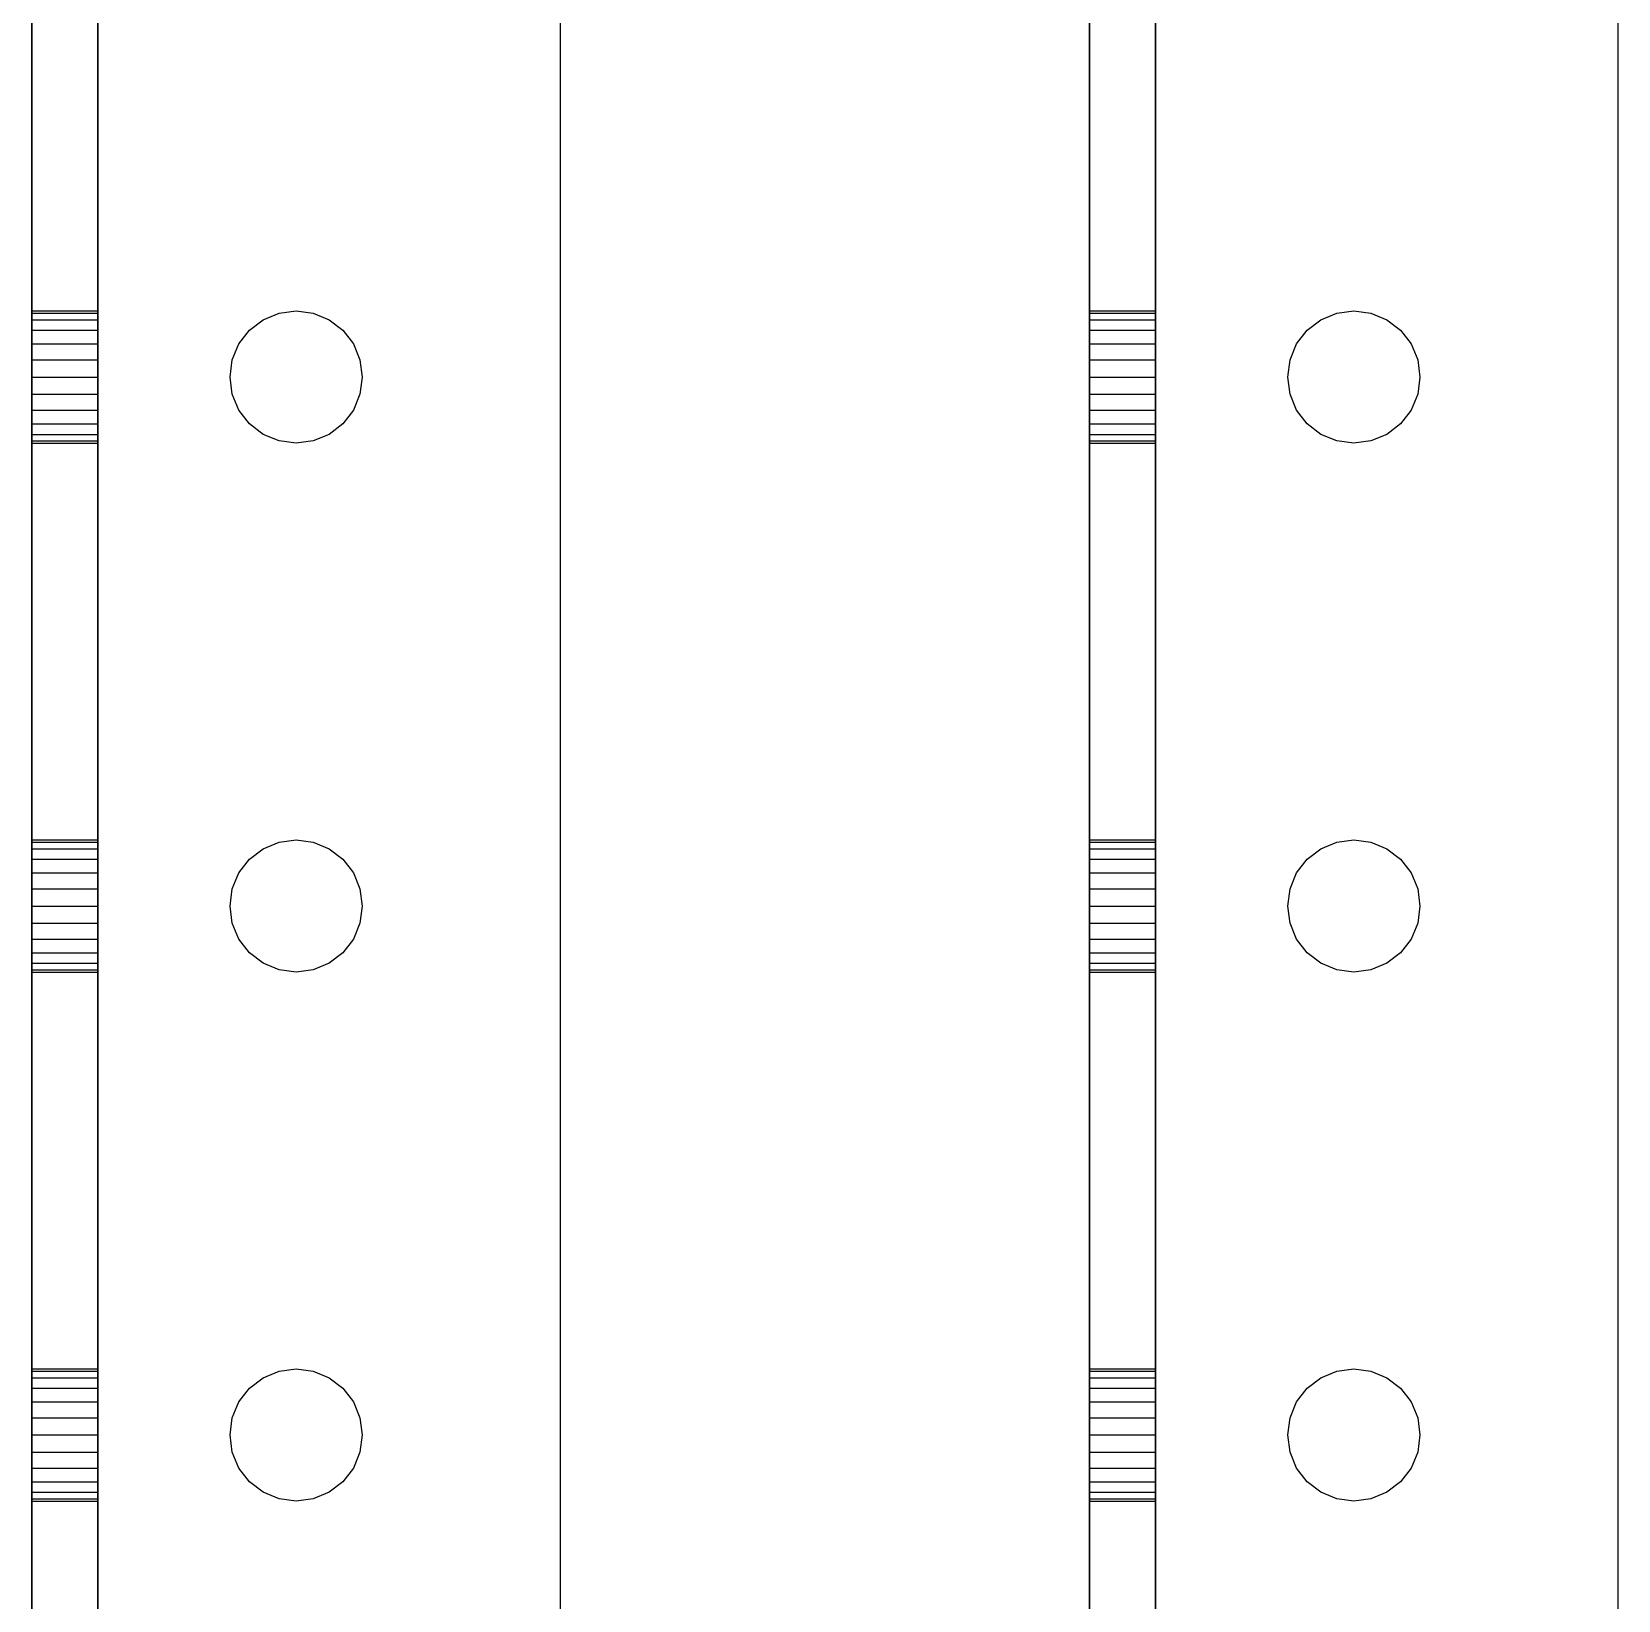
# Model space of a CAD drawing. Header units: metres. Extents: x 0 to 17, y 0 to 24.
# Drawn here: x 0 to 3, y 12.187 to 15.153 of the extents above; entities that cross this region are included whole.
import ezdxf

# ---------------------------------------------------------------- set-up
doc = ezdxf.new("R2010")
doc.units = ezdxf.units.M

msp = doc.modelspace()

# ---------------------------------------------------------------- linework, layer by layer
at = {"layer": 'MY3DLAYER'}
for p, q in [((0, 0, 1), (0, 24, 1)), ((0, 24), (0, 0)), ((0.125, 0, 1), (0.125, 24, 1)), ((0.125, 24, 0.125), (0.125, 0, 0.125)), ((1, 0), (1, 24)), ((1, 0, 0.125), (1, 24, 0.125)), ((2, 18), (2, 0)), ((2, 0, 1), (2, 18, 1)), ((2.125, 0, 1), (2.125, 18, 1)), ((2.125, 18, 0.125), (2.125, 0, 0.125)), ((3, 0), (3, 18)), ((3, 0, 0.125), (3, 18, 0.125)), ((0, 14.625, 0.5), (0, 14.6207, 0.4676)), ((0, 14.6207, 0.5324), (0, 14.625, 0.5)), ((0, 14.625, 0.5), (0.125, 14.625, 0.5)), ((0, 14.6207, 0.4676), (0, 14.6083, 0.4375)), ((0, 14.6083, 0.5625), (0, 14.6207, 0.5324)), ((0, 14.6207, 0.4676), (0.125, 14.6207, 0.4676)), ((0, 14.6207, 0.5324), (0.125, 14.6207, 0.5324)), ((0.125, 14.6207, 0.5324), (0.125, 14.625, 0.5)), ((0.125, 14.625, 0.5), (0.125, 14.6207, 0.4676)), ((0.125, 14.6083, 0.5625), (0.125, 14.6207, 0.5324)), ((0.125, 14.6207, 0.4676), (0.125, 14.6083, 0.4375)), ((0.4375, 14.6083, 0.125), (0.4676, 14.6207, 0.125)), ((0.4375, 14.6083), (0.4676, 14.6207)), ((0.4676, 14.6207), (0.5, 14.625)), ((0.4676, 14.6207, 0.125), (0.5, 14.625, 0.125)), ((0.4676, 14.6207), (0.4676, 14.6207, 0.125)), ((0.5, 14.625, 0.125), (0.5324, 14.6207, 0.125)), ((0.5, 14.625), (0.5, 14.625, 0.125)), ((0.5, 14.625), (0.5324, 14.6207)), ((0.5324, 14.6207), (0.5324, 14.6207, 0.125)), ((0.5324, 14.6207, 0.125), (0.5625, 14.6083, 0.125)), ((0.5324, 14.6207), (0.5625, 14.6083)), ((2, 14.625, 0.5), (2, 14.6207, 0.4676)), ((2, 14.6207, 0.5324), (2, 14.625, 0.5)), ((2, 14.625, 0.5), (2.125, 14.625, 0.5)), ((2, 14.6207, 0.4676), (2, 14.6083, 0.4375)), ((2, 14.6083, 0.5625), (2, 14.6207, 0.5324)), ((2, 14.6207, 0.4676), (2.125, 14.6207, 0.4676)), ((2, 14.6207, 0.5324), (2.125, 14.6207, 0.5324)), ((2.125, 14.6207, 0.5324), (2.125, 14.625, 0.5)), ((2.125, 14.625, 0.5), (2.125, 14.6207, 0.4676)), ((2.125, 14.6083, 0.5625), (2.125, 14.6207, 0.5324)), ((2.125, 14.6207, 0.4676), (2.125, 14.6083, 0.4375)), ((2.4375, 14.6083), (2.4676, 14.6207)), ((2.4375, 14.6083, 0.125), (2.4676, 14.6207, 0.125)), ((2.4676, 14.6207), (2.5, 14.625)), ((2.4676, 14.6207, 0.125), (2.5, 14.625, 0.125)), ((2.4676, 14.6207), (2.4676, 14.6207, 0.125)), ((2.5, 14.625), (2.5324, 14.6207)), ((2.5, 14.625), (2.5, 14.625, 0.125)), ((2.5, 14.625, 0.125), (2.5324, 14.6207, 0.125)), ((2.5324, 14.6207), (2.5625, 14.6083)), ((2.5324, 14.6207, 0.125), (2.5625, 14.6083, 0.125)), ((2.5324, 14.6207), (2.5324, 14.6207, 0.125)), ((0, 14.5884, 0.5884), (0, 14.6083, 0.5625)), ((0, 14.6083, 0.4375), (0, 14.5884, 0.4116)), ((0, 14.6083, 0.4375), (0.125, 14.6083, 0.4375)), ((0, 14.6083, 0.5625), (0.125, 14.6083, 0.5625)), ((0, 14.5625, 0.6083), (0, 14.5884, 0.5884)), ((0, 14.5884, 0.4116), (0, 14.5625, 0.3917)), ((0, 14.5884, 0.4116), (0.125, 14.5884, 0.4116)), ((0, 14.5884, 0.5884), (0.125, 14.5884, 0.5884)), ((0.125, 14.5884, 0.5884), (0.125, 14.6083, 0.5625)), ((0.125, 14.6083, 0.4375), (0.125, 14.5884, 0.4116)), ((0.125, 14.5625, 0.6083), (0.125, 14.5884, 0.5884)), ((0.125, 14.5884, 0.4116), (0.125, 14.5625, 0.3917)), ((0.3917, 14.5625), (0.4116, 14.5884)), ((0.3917, 14.5625, 0.125), (0.4116, 14.5884, 0.125)), ((0.4116, 14.5884), (0.4375, 14.6083)), ((0.4116, 14.5884, 0.125), (0.4375, 14.6083, 0.125)), ((0.4116, 14.5884), (0.4116, 14.5884, 0.125)), ((0.4375, 14.6083), (0.4375, 14.6083, 0.125)), ((0.5625, 14.6083), (0.5625, 14.6083, 0.125)), ((0.5625, 14.6083), (0.5884, 14.5884)), ((0.5625, 14.6083, 0.125), (0.5884, 14.5884, 0.125)), ((0.5884, 14.5884), (0.5884, 14.5884, 0.125)), ((0.5884, 14.5884, 0.125), (0.6083, 14.5625, 0.125)), ((0.5884, 14.5884), (0.6083, 14.5625)), ((2, 14.6083, 0.4375), (2, 14.5884, 0.4116)), ((2, 14.5884, 0.5884), (2, 14.6083, 0.5625)), ((2, 14.6083, 0.5625), (2.125, 14.6083, 0.5625)), ((2, 14.6083, 0.4375), (2.125, 14.6083, 0.4375)), ((2, 14.5884, 0.4116), (2, 14.5625, 0.3917)), ((2, 14.5625, 0.6083), (2, 14.5884, 0.5884)), ((2, 14.5884, 0.5884), (2.125, 14.5884, 0.5884)), ((2, 14.5884, 0.4116), (2.125, 14.5884, 0.4116)), ((2.125, 14.5884, 0.5884), (2.125, 14.6083, 0.5625)), ((2.125, 14.6083, 0.4375), (2.125, 14.5884, 0.4116)), ((2.125, 14.5625, 0.6083), (2.125, 14.5884, 0.5884)), ((2.125, 14.5884, 0.4116), (2.125, 14.5625, 0.3917)), ((2.3917, 14.5625, 0.125), (2.4116, 14.5884, 0.125)), ((2.3917, 14.5625), (2.4116, 14.5884)), ((2.4116, 14.5884), (2.4375, 14.6083)), ((2.4116, 14.5884, 0.125), (2.4375, 14.6083, 0.125)), ((2.4116, 14.5884), (2.4116, 14.5884, 0.125)), ((2.4375, 14.6083), (2.4375, 14.6083, 0.125)), ((2.5625, 14.6083), (2.5884, 14.5884)), ((2.5625, 14.6083, 0.125), (2.5884, 14.5884, 0.125)), ((2.5625, 14.6083), (2.5625, 14.6083, 0.125)), ((2.5884, 14.5884), (2.6083, 14.5625)), ((2.5884, 14.5884, 0.125), (2.6083, 14.5625, 0.125)), ((2.5884, 14.5884), (2.5884, 14.5884, 0.125)), ((0, 14.5324, 0.6207), (0, 14.5625, 0.6083)), ((0, 14.5625, 0.3917), (0, 14.5324, 0.3793)), ((0, 14.5625, 0.3917), (0.125, 14.5625, 0.3917)), ((0, 14.5625, 0.6083), (0.125, 14.5625, 0.6083)), ((0.125, 14.5324, 0.6207), (0.125, 14.5625, 0.6083)), ((0.125, 14.5625, 0.3917), (0.125, 14.5324, 0.3793)), ((0.3793, 14.5324, 0.125), (0.3917, 14.5625, 0.125)), ((0.3793, 14.5324), (0.3917, 14.5625)), ((0.3917, 14.5625), (0.3917, 14.5625, 0.125)), ((0.6083, 14.5625, 0.125), (0.6207, 14.5324, 0.125)), ((0.6083, 14.5625), (0.6083, 14.5625, 0.125)), ((0.6083, 14.5625), (0.6207, 14.5324)), ((2, 14.5625, 0.3917), (2, 14.5324, 0.3793)), ((2, 14.5324, 0.6207), (2, 14.5625, 0.6083)), ((2, 14.5625, 0.6083), (2.125, 14.5625, 0.6083)), ((2, 14.5625, 0.3917), (2.125, 14.5625, 0.3917)), ((2.125, 14.5324, 0.6207), (2.125, 14.5625, 0.6083)), ((2.125, 14.5625, 0.3917), (2.125, 14.5324, 0.3793)), ((2.3793, 14.5324), (2.3917, 14.5625)), ((2.3793, 14.5324, 0.125), (2.3917, 14.5625, 0.125)), ((2.3917, 14.5625), (2.3917, 14.5625, 0.125)), ((2.6083, 14.5625), (2.6083, 14.5625, 0.125)), ((2.6083, 14.5625), (2.6207, 14.5324)), ((2.6083, 14.5625, 0.125), (2.6207, 14.5324, 0.125)), ((0, 14.5324, 0.3793), (0, 14.5, 0.375)), ((0, 14.5, 0.625), (0, 14.5324, 0.6207)), ((0, 14.5324, 0.6207), (0.125, 14.5324, 0.6207)), ((0, 14.5324, 0.3793), (0.125, 14.5324, 0.3793)), ((0.125, 14.5, 0.625), (0.125, 14.5324, 0.6207)), ((0.125, 14.5324, 0.3793), (0.125, 14.5, 0.375)), ((0.375, 14.5), (0.3793, 14.5324)), ((0.375, 14.5, 0.125), (0.3793, 14.5324, 0.125)), ((0.3793, 14.5324), (0.3793, 14.5324, 0.125)), ((0.6207, 14.5324), (0.625, 14.5)), ((0.6207, 14.5324, 0.125), (0.625, 14.5, 0.125)), ((0.6207, 14.5324), (0.6207, 14.5324, 0.125)), ((2, 14.5324, 0.3793), (2, 14.5, 0.375)), ((2, 14.5, 0.625), (2, 14.5324, 0.6207)), ((2, 14.5324, 0.3793), (2.125, 14.5324, 0.3793)), ((2, 14.5324, 0.6207), (2.125, 14.5324, 0.6207)), ((2.125, 14.5, 0.625), (2.125, 14.5324, 0.6207)), ((2.125, 14.5324, 0.3793), (2.125, 14.5, 0.375)), ((2.375, 14.5), (2.3793, 14.5324)), ((2.375, 14.5, 0.125), (2.3793, 14.5324, 0.125)), ((2.3793, 14.5324), (2.3793, 14.5324, 0.125)), ((2.6207, 14.5324), (2.625, 14.5)), ((2.6207, 14.5324, 0.125), (2.625, 14.5, 0.125)), ((2.6207, 14.5324), (2.6207, 14.5324, 0.125)), ((0, 14.5, 0.375), (0, 14.4676, 0.3793)), ((0, 14.4676, 0.6207), (0, 14.5, 0.625)), ((0, 14.5, 0.375), (0.125, 14.5, 0.375)), ((0, 14.5, 0.625), (0.125, 14.5, 0.625)), ((0.125, 14.4676, 0.6207), (0.125, 14.5, 0.625)), ((0.125, 14.5, 0.375), (0.125, 14.4676, 0.3793)), ((0.3793, 14.4676), (0.375, 14.5)), ((0.375, 14.5), (0.375, 14.5, 0.125)), ((0.3793, 14.4676, 0.125), (0.375, 14.5, 0.125)), ((0.625, 14.5, 0.125), (0.6207, 14.4676, 0.125)), ((0.625, 14.5), (0.6207, 14.4676)), ((0.625, 14.5), (0.625, 14.5, 0.125)), ((2, 14.5, 0.375), (2, 14.4676, 0.3793)), ((2, 14.4676, 0.6207), (2, 14.5, 0.625)), ((2, 14.5, 0.625), (2.125, 14.5, 0.625)), ((2, 14.5, 0.375), (2.125, 14.5, 0.375)), ((2.125, 14.4676, 0.6207), (2.125, 14.5, 0.625)), ((2.125, 14.5, 0.375), (2.125, 14.4676, 0.3793)), ((2.3793, 14.4676), (2.375, 14.5)), ((2.375, 14.5), (2.375, 14.5, 0.125)), ((2.3793, 14.4676, 0.125), (2.375, 14.5, 0.125)), ((2.625, 14.5), (2.6207, 14.4676)), ((2.625, 14.5, 0.125), (2.6207, 14.4676, 0.125)), ((2.625, 14.5), (2.625, 14.5, 0.125)), ((0, 14.4676, 0.3793), (0, 14.4375, 0.3917)), ((0, 14.4375, 0.6083), (0, 14.4676, 0.6207)), ((0, 14.4676, 0.6207), (0.125, 14.4676, 0.6207)), ((0, 14.4676, 0.3793), (0.125, 14.4676, 0.3793)), ((0.125, 14.4375, 0.6083), (0.125, 14.4676, 0.6207)), ((0.125, 14.4676, 0.3793), (0.125, 14.4375, 0.3917)), ((0.3917, 14.4375), (0.3793, 14.4676)), ((0.3793, 14.4676), (0.3793, 14.4676, 0.125)), ((0.3917, 14.4375, 0.125), (0.3793, 14.4676, 0.125)), ((0.6207, 14.4676), (0.6083, 14.4375)), ((0.6207, 14.4676, 0.125), (0.6083, 14.4375, 0.125)), ((0.6207, 14.4676), (0.6207, 14.4676, 0.125)), ((2, 14.4375, 0.6083), (2, 14.4676, 0.6207)), ((2, 14.4676, 0.3793), (2, 14.4375, 0.3917)), ((2, 14.4676, 0.6207), (2.125, 14.4676, 0.6207)), ((2, 14.4676, 0.3793), (2.125, 14.4676, 0.3793)), ((2.125, 14.4375, 0.6083), (2.125, 14.4676, 0.6207)), ((2.125, 14.4676, 0.3793), (2.125, 14.4375, 0.3917)), ((2.3917, 14.4375), (2.3793, 14.4676)), ((2.3793, 14.4676), (2.3793, 14.4676, 0.125)), ((2.3917, 14.4375, 0.125), (2.3793, 14.4676, 0.125)), ((2.6207, 14.4676), (2.6083, 14.4375)), ((2.6207, 14.4676, 0.125), (2.6083, 14.4375, 0.125)), ((2.6207, 14.4676), (2.6207, 14.4676, 0.125)), ((0, 14.4116, 0.5884), (0, 14.4375, 0.6083)), ((0, 14.4375, 0.3917), (0, 14.4116, 0.4116)), ((0, 14.4375, 0.3917), (0.125, 14.4375, 0.3917)), ((0, 14.4375, 0.6083), (0.125, 14.4375, 0.6083)), ((0.125, 14.4116, 0.5884), (0.125, 14.4375, 0.6083)), ((0.125, 14.4375, 0.3917), (0.125, 14.4116, 0.4116)), ((0.4116, 14.4116), (0.3917, 14.4375)), ((0.3917, 14.4375), (0.3917, 14.4375, 0.125)), ((0.4116, 14.4116, 0.125), (0.3917, 14.4375, 0.125)), ((0.6083, 14.4375), (0.5884, 14.4116)), ((0.6083, 14.4375, 0.125), (0.5884, 14.4116, 0.125)), ((0.6083, 14.4375), (0.6083, 14.4375, 0.125)), ((2, 14.4116, 0.5884), (2, 14.4375, 0.6083)), ((2, 14.4375, 0.3917), (2, 14.4116, 0.4116)), ((2, 14.4375, 0.3917), (2.125, 14.4375, 0.3917)), ((2, 14.4375, 0.6083), (2.125, 14.4375, 0.6083)), ((2.125, 14.4116, 0.5884), (2.125, 14.4375, 0.6083)), ((2.125, 14.4375, 0.3917), (2.125, 14.4116, 0.4116)), ((2.4116, 14.4116), (2.3917, 14.4375)), ((2.3917, 14.4375), (2.3917, 14.4375, 0.125)), ((2.4116, 14.4116, 0.125), (2.3917, 14.4375, 0.125)), ((2.6083, 14.4375), (2.5884, 14.4116)), ((2.6083, 14.4375, 0.125), (2.5884, 14.4116, 0.125)), ((2.6083, 14.4375), (2.6083, 14.4375, 0.125)), ((0, 14.4116, 0.4116), (0, 14.3917, 0.4375)), ((0, 14.3917, 0.5625), (0, 14.4116, 0.5884)), ((0, 14.4116, 0.4116), (0.125, 14.4116, 0.4116)), ((0, 14.4116, 0.5884), (0.125, 14.4116, 0.5884)), ((0.125, 14.3917, 0.5625), (0.125, 14.4116, 0.5884)), ((0.125, 14.4116, 0.4116), (0.125, 14.3917, 0.4375)), ((0.4116, 14.4116), (0.4116, 14.4116, 0.125)), ((0.4375, 14.3917, 0.125), (0.4116, 14.4116, 0.125)), ((0.4375, 14.3917), (0.4116, 14.4116)), ((0.5884, 14.4116), (0.5625, 14.3917)), ((0.5884, 14.4116, 0.125), (0.5625, 14.3917, 0.125)), ((0.5884, 14.4116), (0.5884, 14.4116, 0.125)), ((2, 14.3917, 0.5625), (2, 14.4116, 0.5884)), ((2, 14.4116, 0.4116), (2, 14.3917, 0.4375)), ((2, 14.4116, 0.5884), (2.125, 14.4116, 0.5884)), ((2, 14.4116, 0.4116), (2.125, 14.4116, 0.4116)), ((2.125, 14.3917, 0.5625), (2.125, 14.4116, 0.5884)), ((2.125, 14.4116, 0.4116), (2.125, 14.3917, 0.4375)), ((2.4375, 14.3917), (2.4116, 14.4116)), ((2.4116, 14.4116), (2.4116, 14.4116, 0.125)), ((2.4375, 14.3917, 0.125), (2.4116, 14.4116, 0.125)), ((2.5884, 14.4116), (2.5625, 14.3917)), ((2.5884, 14.4116, 0.125), (2.5625, 14.3917, 0.125)), ((2.5884, 14.4116), (2.5884, 14.4116, 0.125)), ((0, 14.3793, 0.5324), (0, 14.3917, 0.5625)), ((0, 14.3917, 0.4375), (0, 14.3793, 0.4676)), ((0, 14.3917, 0.4375), (0.125, 14.3917, 0.4375)), ((0, 14.3917, 0.5625), (0.125, 14.3917, 0.5625)), ((0, 14.375, 0.5), (0, 14.3793, 0.5324)), ((0, 14.3793, 0.4676), (0, 14.375, 0.5)), ((0, 14.3793, 0.4676), (0.125, 14.3793, 0.4676)), ((0, 14.3793, 0.5324), (0.125, 14.3793, 0.5324)), ((0, 14.375, 0.5), (0.125, 14.375, 0.5)), ((0.125, 14.3917, 0.4375), (0.125, 14.3793, 0.4676)), ((0.125, 14.3793, 0.5324), (0.125, 14.3917, 0.5625)), ((0.125, 14.3793, 0.4676), (0.125, 14.375, 0.5)), ((0.125, 14.375, 0.5), (0.125, 14.3793, 0.5324)), ((0.4676, 14.3793), (0.4375, 14.3917)), ((0.4375, 14.3917), (0.4375, 14.3917, 0.125)), ((0.4676, 14.3793, 0.125), (0.4375, 14.3917, 0.125)), ((0.5, 14.375), (0.4676, 14.3793)), ((0.4676, 14.3793), (0.4676, 14.3793, 0.125)), ((0.5, 14.375, 0.125), (0.4676, 14.3793, 0.125)), ((0.5324, 14.3793), (0.5, 14.375)), ((0.5324, 14.3793, 0.125), (0.5, 14.375, 0.125)), ((0.5, 14.375), (0.5, 14.375, 0.125)), ((0.5625, 14.3917, 0.125), (0.5324, 14.3793, 0.125)), ((0.5625, 14.3917), (0.5324, 14.3793)), ((0.5324, 14.3793), (0.5324, 14.3793, 0.125)), ((0.5625, 14.3917), (0.5625, 14.3917, 0.125)), ((2, 14.3917, 0.4375), (2, 14.3793, 0.4676)), ((2, 14.3793, 0.5324), (2, 14.3917, 0.5625)), ((2, 14.3917, 0.5625), (2.125, 14.3917, 0.5625)), ((2, 14.3917, 0.4375), (2.125, 14.3917, 0.4375)), ((2, 14.375, 0.5), (2, 14.3793, 0.5324)), ((2, 14.3793, 0.4676), (2, 14.375, 0.5)), ((2, 14.3793, 0.5324), (2.125, 14.3793, 0.5324)), ((2, 14.3793, 0.4676), (2.125, 14.3793, 0.4676)), ((2, 14.375, 0.5), (2.125, 14.375, 0.5)), ((2.125, 14.3793, 0.5324), (2.125, 14.3917, 0.5625)), ((2.125, 14.3917, 0.4375), (2.125, 14.3793, 0.4676)), ((2.125, 14.375, 0.5), (2.125, 14.3793, 0.5324)), ((2.125, 14.3793, 0.4676), (2.125, 14.375, 0.5)), ((2.4676, 14.3793), (2.4375, 14.3917)), ((2.4375, 14.3917), (2.4375, 14.3917, 0.125)), ((2.4676, 14.3793, 0.125), (2.4375, 14.3917, 0.125)), ((2.5, 14.375), (2.4676, 14.3793)), ((2.4676, 14.3793), (2.4676, 14.3793, 0.125)), ((2.5, 14.375, 0.125), (2.4676, 14.3793, 0.125)), ((2.5324, 14.3793), (2.5, 14.375)), ((2.5324, 14.3793, 0.125), (2.5, 14.375, 0.125)), ((2.5, 14.375), (2.5, 14.375, 0.125)), ((2.5625, 14.3917), (2.5324, 14.3793)), ((2.5625, 14.3917, 0.125), (2.5324, 14.3793, 0.125)), ((2.5324, 14.3793), (2.5324, 14.3793, 0.125)), ((2.5625, 14.3917), (2.5625, 14.3917, 0.125)), ((0, 13.625, 0.5), (0, 13.6207, 0.4676)), ((0, 13.6207, 0.5324), (0, 13.625, 0.5)), ((0, 13.625, 0.5), (0.125, 13.625, 0.5)), ((0, 13.6207, 0.4676), (0, 13.6083, 0.4375)), ((0, 13.6083, 0.5625), (0, 13.6207, 0.5324)), ((0, 13.6207, 0.5324), (0.125, 13.6207, 0.5324)), ((0, 13.6207, 0.4676), (0.125, 13.6207, 0.4676)), ((0.125, 13.6207, 0.5324), (0.125, 13.625, 0.5)), ((0.125, 13.625, 0.5), (0.125, 13.6207, 0.4676)), ((0.125, 13.6083, 0.5625), (0.125, 13.6207, 0.5324)), ((0.125, 13.6207, 0.4676), (0.125, 13.6083, 0.4375)), ((0.4375, 13.6083), (0.4676, 13.6207)), ((0.4375, 13.6083, 0.125), (0.4676, 13.6207, 0.125)), ((0.4676, 13.6207), (0.5, 13.625)), ((0.4676, 13.6207, 0.125), (0.5, 13.625, 0.125)), ((0.4676, 13.6207), (0.4676, 13.6207, 0.125)), ((0.5, 13.625, 0.125), (0.5324, 13.6207, 0.125)), ((0.5, 13.625), (0.5, 13.625, 0.125)), ((0.5, 13.625), (0.5324, 13.6207)), ((0.5324, 13.6207), (0.5625, 13.6083)), ((0.5324, 13.6207, 0.125), (0.5625, 13.6083, 0.125)), ((0.5324, 13.6207), (0.5324, 13.6207, 0.125)), ((2, 13.625, 0.5), (2, 13.6207, 0.4676)), ((2, 13.6207, 0.5324), (2, 13.625, 0.5)), ((2, 13.625, 0.5), (2.125, 13.625, 0.5)), ((2, 13.6207, 0.4676), (2, 13.6083, 0.4375)), ((2, 13.6207, 0.4676), (2.125, 13.6207, 0.4676)), ((2, 13.6083, 0.5625), (2, 13.6207, 0.5324)), ((2, 13.6207, 0.5324), (2.125, 13.6207, 0.5324)), ((2.125, 13.6207, 0.5324), (2.125, 13.625, 0.5)), ((2.125, 13.625, 0.5), (2.125, 13.6207, 0.4676)), ((2.125, 13.6207, 0.4676), (2.125, 13.6083, 0.4375)), ((2.125, 13.6083, 0.5625), (2.125, 13.6207, 0.5324)), ((2.4375, 13.6083), (2.4676, 13.6207)), ((2.4375, 13.6083, 0.125), (2.4676, 13.6207, 0.125)), ((2.4676, 13.6207), (2.5, 13.625)), ((2.4676, 13.6207, 0.125), (2.5, 13.625, 0.125)), ((2.4676, 13.6207), (2.4676, 13.6207, 0.125)), ((2.5, 13.625), (2.5324, 13.6207)), ((2.5, 13.625, 0.125), (2.5324, 13.6207, 0.125)), ((2.5, 13.625), (2.5, 13.625, 0.125)), ((2.5324, 13.6207), (2.5625, 13.6083)), ((2.5324, 13.6207, 0.125), (2.5625, 13.6083, 0.125)), ((2.5324, 13.6207), (2.5324, 13.6207, 0.125)), ((0, 13.6083, 0.4375), (0, 13.5884, 0.4116)), ((0, 13.5884, 0.5884), (0, 13.6083, 0.5625)), ((0, 13.6083, 0.4375), (0.125, 13.6083, 0.4375)), ((0, 13.6083, 0.5625), (0.125, 13.6083, 0.5625)), ((0.125, 13.5884, 0.5884), (0.125, 13.6083, 0.5625)), ((0.125, 13.6083, 0.4375), (0.125, 13.5884, 0.4116)), ((0.4116, 13.5884), (0.4375, 13.6083)), ((0.4116, 13.5884, 0.125), (0.4375, 13.6083, 0.125)), ((0.4375, 13.6083), (0.4375, 13.6083, 0.125)), ((0.5625, 13.6083), (0.5625, 13.6083, 0.125)), ((0.5625, 13.6083, 0.125), (0.5884, 13.5884, 0.125)), ((0.5625, 13.6083), (0.5884, 13.5884)), ((2, 13.6083, 0.4375), (2.125, 13.6083, 0.4375)), ((2, 13.5884, 0.5884), (2, 13.6083, 0.5625)), ((2, 13.6083, 0.4375), (2, 13.5884, 0.4116)), ((2, 13.6083, 0.5625), (2.125, 13.6083, 0.5625)), ((2.125, 13.5884, 0.5884), (2.125, 13.6083, 0.5625)), ((2.125, 13.6083, 0.4375), (2.125, 13.5884, 0.4116)), ((2.4116, 13.5884), (2.4375, 13.6083)), ((2.4116, 13.5884, 0.125), (2.4375, 13.6083, 0.125)), ((2.4375, 13.6083), (2.4375, 13.6083, 0.125)), ((2.5625, 13.6083), (2.5625, 13.6083, 0.125)), ((2.5625, 13.6083), (2.5884, 13.5884)), ((2.5625, 13.6083, 0.125), (2.5884, 13.5884, 0.125)), ((0, 13.5884, 0.4116), (0, 13.5625, 0.3917)), ((0, 13.5625, 0.6083), (0, 13.5884, 0.5884)), ((0, 13.5884, 0.4116), (0.125, 13.5884, 0.4116)), ((0, 13.5884, 0.5884), (0.125, 13.5884, 0.5884)), ((0, 13.5625, 0.3917), (0, 13.5324, 0.3793)), ((0, 13.5324, 0.6207), (0, 13.5625, 0.6083)), ((0, 13.5625, 0.3917), (0.125, 13.5625, 0.3917)), ((0, 13.5625, 0.6083), (0.125, 13.5625, 0.6083)), ((0.125, 13.5625, 0.6083), (0.125, 13.5884, 0.5884)), ((0.125, 13.5884, 0.4116), (0.125, 13.5625, 0.3917)), ((0.125, 13.5324, 0.6207), (0.125, 13.5625, 0.6083)), ((0.125, 13.5625, 0.3917), (0.125, 13.5324, 0.3793)), ((0.3793, 13.5324), (0.3917, 13.5625)), ((0.3793, 13.5324, 0.125), (0.3917, 13.5625, 0.125)), ((0.3917, 13.5625), (0.4116, 13.5884)), ((0.3917, 13.5625, 0.125), (0.4116, 13.5884, 0.125)), ((0.3917, 13.5625), (0.3917, 13.5625, 0.125)), ((0.4116, 13.5884), (0.4116, 13.5884, 0.125)), ((0.5884, 13.5884), (0.5884, 13.5884, 0.125)), ((0.5884, 13.5884), (0.6083, 13.5625)), ((0.5884, 13.5884, 0.125), (0.6083, 13.5625, 0.125)), ((0.6083, 13.5625, 0.125), (0.6207, 13.5324, 0.125)), ((0.6083, 13.5625), (0.6207, 13.5324)), ((0.6083, 13.5625), (0.6083, 13.5625, 0.125)), ((2, 13.5884, 0.4116), (2, 13.5625, 0.3917)), ((2, 13.5884, 0.4116), (2.125, 13.5884, 0.4116)), ((2, 13.5884, 0.5884), (2.125, 13.5884, 0.5884)), ((2, 13.5625, 0.6083), (2, 13.5884, 0.5884)), ((2, 13.5625, 0.3917), (2.125, 13.5625, 0.3917)), ((2, 13.5324, 0.6207), (2, 13.5625, 0.6083)), ((2, 13.5625, 0.3917), (2, 13.5324, 0.3793)), ((2, 13.5625, 0.6083), (2.125, 13.5625, 0.6083)), ((2.125, 13.5884, 0.4116), (2.125, 13.5625, 0.3917)), ((2.125, 13.5625, 0.6083), (2.125, 13.5884, 0.5884)), ((2.125, 13.5625, 0.3917), (2.125, 13.5324, 0.3793)), ((2.125, 13.5324, 0.6207), (2.125, 13.5625, 0.6083)), ((2.3793, 13.5324), (2.3917, 13.5625)), ((2.3793, 13.5324, 0.125), (2.3917, 13.5625, 0.125)), ((2.3917, 13.5625), (2.4116, 13.5884)), ((2.3917, 13.5625, 0.125), (2.4116, 13.5884, 0.125)), ((2.3917, 13.5625), (2.3917, 13.5625, 0.125)), ((2.4116, 13.5884), (2.4116, 13.5884, 0.125)), ((2.5884, 13.5884), (2.6083, 13.5625)), ((2.5884, 13.5884, 0.125), (2.6083, 13.5625, 0.125)), ((2.5884, 13.5884), (2.5884, 13.5884, 0.125)), ((2.6083, 13.5625), (2.6083, 13.5625, 0.125)), ((2.6083, 13.5625), (2.6207, 13.5324)), ((2.6083, 13.5625, 0.125), (2.6207, 13.5324, 0.125)), ((0, 13.5324, 0.3793), (0, 13.5, 0.375)), ((0, 13.5, 0.625), (0, 13.5324, 0.6207)), ((0, 13.5324, 0.6207), (0.125, 13.5324, 0.6207)), ((0, 13.5324, 0.3793), (0.125, 13.5324, 0.3793)), ((0.125, 13.5, 0.625), (0.125, 13.5324, 0.6207)), ((0.125, 13.5324, 0.3793), (0.125, 13.5, 0.375)), ((0.375, 13.5), (0.3793, 13.5324)), ((0.375, 13.5, 0.125), (0.3793, 13.5324, 0.125)), ((0.3793, 13.5324), (0.3793, 13.5324, 0.125)), ((0.6207, 13.5324), (0.6207, 13.5324, 0.125)), ((0.6207, 13.5324, 0.125), (0.625, 13.5, 0.125)), ((0.6207, 13.5324), (0.625, 13.5)), ((2, 13.5, 0.625), (2, 13.5324, 0.6207)), ((2, 13.5324, 0.6207), (2.125, 13.5324, 0.6207)), ((2, 13.5324, 0.3793), (2, 13.5, 0.375)), ((2, 13.5324, 0.3793), (2.125, 13.5324, 0.3793)), ((2.125, 13.5, 0.625), (2.125, 13.5324, 0.6207)), ((2.125, 13.5324, 0.3793), (2.125, 13.5, 0.375)), ((2.375, 13.5), (2.3793, 13.5324)), ((2.375, 13.5, 0.125), (2.3793, 13.5324, 0.125)), ((2.3793, 13.5324), (2.3793, 13.5324, 0.125)), ((2.6207, 13.5324), (2.625, 13.5)), ((2.6207, 13.5324), (2.6207, 13.5324, 0.125)), ((2.6207, 13.5324, 0.125), (2.625, 13.5, 0.125)), ((0, 13.5, 0.375), (0, 13.4676, 0.3793)), ((0, 13.5, 0.625), (0.125, 13.5, 0.625)), ((0, 13.4676, 0.6207), (0, 13.5, 0.625)), ((0, 13.5, 0.375), (0.125, 13.5, 0.375)), ((0.125, 13.5, 0.375), (0.125, 13.4676, 0.3793)), ((0.125, 13.4676, 0.6207), (0.125, 13.5, 0.625)), ((0.3793, 13.4676, 0.125), (0.375, 13.5, 0.125)), ((0.375, 13.5), (0.375, 13.5, 0.125)), ((0.3793, 13.4676), (0.375, 13.5)), ((0.625, 13.5), (0.6207, 13.4676)), ((0.625, 13.5, 0.125), (0.6207, 13.4676, 0.125)), ((0.625, 13.5), (0.625, 13.5, 0.125)), ((2, 13.4676, 0.6207), (2, 13.5, 0.625)), ((2, 13.5, 0.625), (2.125, 13.5, 0.625)), ((2, 13.5, 0.375), (2, 13.4676, 0.3793)), ((2, 13.5, 0.375), (2.125, 13.5, 0.375)), ((2.125, 13.4676, 0.6207), (2.125, 13.5, 0.625)), ((2.125, 13.5, 0.375), (2.125, 13.4676, 0.3793)), ((2.375, 13.5), (2.375, 13.5, 0.125)), ((2.3793, 13.4676), (2.375, 13.5)), ((2.3793, 13.4676, 0.125), (2.375, 13.5, 0.125)), ((2.625, 13.5, 0.125), (2.6207, 13.4676, 0.125)), ((2.625, 13.5), (2.6207, 13.4676)), ((2.625, 13.5), (2.625, 13.5, 0.125)), ((0, 13.4676, 0.3793), (0, 13.4375, 0.3917)), ((0, 13.4375, 0.6083), (0, 13.4676, 0.6207)), ((0, 13.4676, 0.6207), (0.125, 13.4676, 0.6207)), ((0, 13.4676, 0.3793), (0.125, 13.4676, 0.3793)), ((0.125, 13.4676, 0.3793), (0.125, 13.4375, 0.3917)), ((0.125, 13.4375, 0.6083), (0.125, 13.4676, 0.6207)), ((0.3793, 13.4676), (0.3793, 13.4676, 0.125)), ((0.3917, 13.4375, 0.125), (0.3793, 13.4676, 0.125)), ((0.3917, 13.4375), (0.3793, 13.4676)), ((0.6207, 13.4676, 0.125), (0.6083, 13.4375, 0.125)), ((0.6207, 13.4676), (0.6083, 13.4375)), ((0.6207, 13.4676), (0.6207, 13.4676, 0.125)), ((2, 13.4676, 0.6207), (2.125, 13.4676, 0.6207)), ((2, 13.4375, 0.6083), (2, 13.4676, 0.6207)), ((2, 13.4676, 0.3793), (2, 13.4375, 0.3917)), ((2, 13.4676, 0.3793), (2.125, 13.4676, 0.3793)), ((2.125, 13.4375, 0.6083), (2.125, 13.4676, 0.6207)), ((2.125, 13.4676, 0.3793), (2.125, 13.4375, 0.3917)), ((2.3917, 13.4375, 0.125), (2.3793, 13.4676, 0.125)), ((2.3917, 13.4375), (2.3793, 13.4676)), ((2.3793, 13.4676), (2.3793, 13.4676, 0.125)), ((2.6207, 13.4676), (2.6083, 13.4375)), ((2.6207, 13.4676, 0.125), (2.6083, 13.4375, 0.125)), ((2.6207, 13.4676), (2.6207, 13.4676, 0.125)), ((0, 13.4375, 0.3917), (0, 13.4116, 0.4116)), ((0, 13.4375, 0.3917), (0.125, 13.4375, 0.3917)), ((0, 13.4116, 0.5884), (0, 13.4375, 0.6083)), ((0, 13.4375, 0.6083), (0.125, 13.4375, 0.6083)), ((0, 13.4116, 0.4116), (0.125, 13.4116, 0.4116)), ((0, 13.4116, 0.4116), (0, 13.3917, 0.4375)), ((0, 13.3917, 0.5625), (0, 13.4116, 0.5884)), ((0, 13.4116, 0.5884), (0.125, 13.4116, 0.5884)), ((0.125, 13.4116, 0.5884), (0.125, 13.4375, 0.6083)), ((0.125, 13.4375, 0.3917), (0.125, 13.4116, 0.4116)), ((0.125, 13.3917, 0.5625), (0.125, 13.4116, 0.5884)), ((0.125, 13.4116, 0.4116), (0.125, 13.3917, 0.4375)), ((0.4116, 13.4116), (0.3917, 13.4375)), ((0.3917, 13.4375), (0.3917, 13.4375, 0.125)), ((0.4116, 13.4116, 0.125), (0.3917, 13.4375, 0.125)), ((0.4116, 13.4116), (0.4116, 13.4116, 0.125)), ((0.4375, 13.3917, 0.125), (0.4116, 13.4116, 0.125)), ((0.4375, 13.3917), (0.4116, 13.4116)), ((0.5884, 13.4116, 0.125), (0.5625, 13.3917, 0.125)), ((0.5884, 13.4116), (0.5625, 13.3917)), ((0.6083, 13.4375, 0.125), (0.5884, 13.4116, 0.125)), ((0.6083, 13.4375), (0.5884, 13.4116)), ((0.5884, 13.4116), (0.5884, 13.4116, 0.125)), ((0.6083, 13.4375), (0.6083, 13.4375, 0.125)), ((2, 13.4116, 0.5884), (2, 13.4375, 0.6083)), ((2, 13.4375, 0.3917), (2, 13.4116, 0.4116)), ((2, 13.4375, 0.6083), (2.125, 13.4375, 0.6083)), ((2, 13.4375, 0.3917), (2.125, 13.4375, 0.3917)), ((2, 13.4116, 0.4116), (2, 13.3917, 0.4375)), ((2, 13.3917, 0.5625), (2, 13.4116, 0.5884)), ((2, 13.4116, 0.5884), (2.125, 13.4116, 0.5884)), ((2, 13.4116, 0.4116), (2.125, 13.4116, 0.4116)), ((2.125, 13.4116, 0.5884), (2.125, 13.4375, 0.6083)), ((2.125, 13.4375, 0.3917), (2.125, 13.4116, 0.4116)), ((2.125, 13.3917, 0.5625), (2.125, 13.4116, 0.5884)), ((2.125, 13.4116, 0.4116), (2.125, 13.3917, 0.4375)), ((2.4116, 13.4116), (2.3917, 13.4375)), ((2.3917, 13.4375), (2.3917, 13.4375, 0.125)), ((2.4116, 13.4116, 0.125), (2.3917, 13.4375, 0.125)), ((2.4375, 13.3917), (2.4116, 13.4116)), ((2.4116, 13.4116), (2.4116, 13.4116, 0.125)), ((2.4375, 13.3917, 0.125), (2.4116, 13.4116, 0.125)), ((2.5884, 13.4116), (2.5625, 13.3917)), ((2.5884, 13.4116, 0.125), (2.5625, 13.3917, 0.125)), ((2.6083, 13.4375), (2.5884, 13.4116)), ((2.6083, 13.4375, 0.125), (2.5884, 13.4116, 0.125)), ((2.5884, 13.4116), (2.5884, 13.4116, 0.125)), ((2.6083, 13.4375), (2.6083, 13.4375, 0.125)), ((0, 13.3917, 0.4375), (0.125, 13.3917, 0.4375)), ((0, 13.3793, 0.5324), (0, 13.3917, 0.5625)), ((0, 13.3917, 0.4375), (0, 13.3793, 0.4676)), ((0, 13.3917, 0.5625), (0.125, 13.3917, 0.5625)), ((0.125, 13.3793, 0.5324), (0.125, 13.3917, 0.5625)), ((0.125, 13.3917, 0.4375), (0.125, 13.3793, 0.4676)), ((0.4375, 13.3917), (0.4375, 13.3917, 0.125)), ((0.4676, 13.3793, 0.125), (0.4375, 13.3917, 0.125)), ((0.4676, 13.3793), (0.4375, 13.3917)), ((0.5625, 13.3917), (0.5324, 13.3793)), ((0.5625, 13.3917, 0.125), (0.5324, 13.3793, 0.125)), ((0.5625, 13.3917), (0.5625, 13.3917, 0.125)), ((2, 13.3793, 0.5324), (2, 13.3917, 0.5625)), ((2, 13.3917, 0.4375), (2, 13.3793, 0.4676)), ((2, 13.3917, 0.5625), (2.125, 13.3917, 0.5625)), ((2, 13.3917, 0.4375), (2.125, 13.3917, 0.4375)), ((2.125, 13.3793, 0.5324), (2.125, 13.3917, 0.5625)), ((2.125, 13.3917, 0.4375), (2.125, 13.3793, 0.4676)), ((2.4676, 13.3793), (2.4375, 13.3917)), ((2.4676, 13.3793, 0.125), (2.4375, 13.3917, 0.125)), ((2.4375, 13.3917), (2.4375, 13.3917, 0.125)), ((2.5625, 13.3917), (2.5324, 13.3793)), ((2.5625, 13.3917, 0.125), (2.5324, 13.3793, 0.125)), ((2.5625, 13.3917), (2.5625, 13.3917, 0.125)), ((0, 13.3793, 0.4676), (0, 13.375, 0.5)), ((0, 13.375, 0.5), (0, 13.3793, 0.5324)), ((0, 13.3793, 0.5324), (0.125, 13.3793, 0.5324)), ((0, 13.3793, 0.4676), (0.125, 13.3793, 0.4676)), ((0, 13.375, 0.5), (0.125, 13.375, 0.5)), ((0.125, 13.375, 0.5), (0.125, 13.3793, 0.5324)), ((0.125, 13.3793, 0.4676), (0.125, 13.375, 0.5)), ((0.4676, 13.3793), (0.4676, 13.3793, 0.125)), ((0.5, 13.375, 0.125), (0.4676, 13.3793, 0.125)), ((0.5, 13.375), (0.4676, 13.3793)), ((0.5324, 13.3793, 0.125), (0.5, 13.375, 0.125)), ((0.5324, 13.3793), (0.5, 13.375)), ((0.5, 13.375), (0.5, 13.375, 0.125)), ((0.5324, 13.3793), (0.5324, 13.3793, 0.125)), ((2, 13.375, 0.5), (2, 13.3793, 0.5324)), ((2, 13.3793, 0.4676), (2, 13.375, 0.5)), ((2, 13.3793, 0.5324), (2.125, 13.3793, 0.5324)), ((2, 13.3793, 0.4676), (2.125, 13.3793, 0.4676)), ((2, 13.375, 0.5), (2.125, 13.375, 0.5)), ((2.125, 13.375, 0.5), (2.125, 13.3793, 0.5324)), ((2.125, 13.3793, 0.4676), (2.125, 13.375, 0.5)), ((2.5, 13.375), (2.4676, 13.3793)), ((2.5, 13.375, 0.125), (2.4676, 13.3793, 0.125)), ((2.4676, 13.3793), (2.4676, 13.3793, 0.125)), ((2.5324, 13.3793), (2.5, 13.375)), ((2.5324, 13.3793, 0.125), (2.5, 13.375, 0.125)), ((2.5, 13.375), (2.5, 13.375, 0.125)), ((2.5324, 13.3793), (2.5324, 13.3793, 0.125)), ((0, 12.625, 0.5), (0.125, 12.625, 0.5)), ((0, 12.6207, 0.5324), (0, 12.625, 0.5)), ((0, 12.625, 0.5), (0, 12.6207, 0.4676)), ((0, 12.6207, 0.5324), (0.125, 12.6207, 0.5324)), ((0, 12.6083, 0.5625), (0, 12.6207, 0.5324)), ((0, 12.6207, 0.4676), (0, 12.6083, 0.4375)), ((0, 12.6207, 0.4676), (0.125, 12.6207, 0.4676)), ((0, 12.6083, 0.5625), (0.125, 12.6083, 0.5625)), ((0, 12.6083, 0.4375), (0, 12.5884, 0.4116)), ((0, 12.5884, 0.5884), (0, 12.6083, 0.5625)), ((0, 12.6083, 0.4375), (0.125, 12.6083, 0.4375)), ((0.125, 12.625, 0.5), (0.125, 12.6207, 0.4676)), ((0.125, 12.6207, 0.5324), (0.125, 12.625, 0.5)), ((0.125, 12.6083, 0.5625), (0.125, 12.6207, 0.5324)), ((0.125, 12.6207, 0.4676), (0.125, 12.6083, 0.4375)), ((0.125, 12.5884, 0.5884), (0.125, 12.6083, 0.5625)), ((0.125, 12.6083, 0.4375), (0.125, 12.5884, 0.4116)), ((0.4116, 12.5884), (0.4375, 12.6083)), ((0.4116, 12.5884, 0.125), (0.4375, 12.6083, 0.125)), ((0.4375, 12.6083), (0.4676, 12.6207)), ((0.4375, 12.6083, 0.125), (0.4676, 12.6207, 0.125)), ((0.4375, 12.6083), (0.4375, 12.6083, 0.125)), ((0.4676, 12.6207), (0.5, 12.625)), ((0.4676, 12.6207, 0.125), (0.5, 12.625, 0.125)), ((0.4676, 12.6207), (0.4676, 12.6207, 0.125)), ((0.5, 12.625, 0.125), (0.5324, 12.6207, 0.125)), ((0.5, 12.625), (0.5, 12.625, 0.125)), ((0.5, 12.625), (0.5324, 12.6207)), ((0.5324, 12.6207), (0.5324, 12.6207, 0.125)), ((0.5324, 12.6207, 0.125), (0.5625, 12.6083, 0.125)), ((0.5324, 12.6207), (0.5625, 12.6083)), ((0.5625, 12.6083), (0.5884, 12.5884)), ((0.5625, 12.6083, 0.125), (0.5884, 12.5884, 0.125)), ((0.5625, 12.6083), (0.5625, 12.6083, 0.125)), ((2, 12.625, 0.5), (2, 12.6207, 0.4676)), ((2, 12.6207, 0.5324), (2, 12.625, 0.5)), ((2, 12.625, 0.5), (2.125, 12.625, 0.5)), ((2, 12.6207, 0.4676), (2, 12.6083, 0.4375)), ((2, 12.6207, 0.4676), (2.125, 12.6207, 0.4676)), ((2, 12.6083, 0.5625), (2, 12.6207, 0.5324)), ((2, 12.6207, 0.5324), (2.125, 12.6207, 0.5324)), ((2, 12.6083, 0.4375), (2.125, 12.6083, 0.4375)), ((2, 12.6083, 0.4375), (2, 12.5884, 0.4116)), ((2, 12.5884, 0.5884), (2, 12.6083, 0.5625)), ((2, 12.6083, 0.5625), (2.125, 12.6083, 0.5625)), ((2.125, 12.6207, 0.5324), (2.125, 12.625, 0.5)), ((2.125, 12.625, 0.5), (2.125, 12.6207, 0.4676)), ((2.125, 12.6207, 0.4676), (2.125, 12.6083, 0.4375)), ((2.125, 12.6083, 0.5625), (2.125, 12.6207, 0.5324)), ((2.125, 12.6083, 0.4375), (2.125, 12.5884, 0.4116)), ((2.125, 12.5884, 0.5884), (2.125, 12.6083, 0.5625)), ((2.4116, 12.5884, 0.125), (2.4375, 12.6083, 0.125)), ((2.4116, 12.5884), (2.4375, 12.6083)), ((2.4375, 12.6083), (2.4676, 12.6207)), ((2.4375, 12.6083, 0.125), (2.4676, 12.6207, 0.125)), ((2.4375, 12.6083), (2.4375, 12.6083, 0.125)), ((2.4676, 12.6207), (2.5, 12.625)), ((2.4676, 12.6207, 0.125), (2.5, 12.625, 0.125)), ((2.4676, 12.6207), (2.4676, 12.6207, 0.125)), ((2.5, 12.625), (2.5324, 12.6207)), ((2.5, 12.625), (2.5, 12.625, 0.125)), ((2.5, 12.625, 0.125), (2.5324, 12.6207, 0.125)), ((2.5324, 12.6207), (2.5625, 12.6083)), ((2.5324, 12.6207, 0.125), (2.5625, 12.6083, 0.125)), ((2.5324, 12.6207), (2.5324, 12.6207, 0.125)), ((2.5625, 12.6083), (2.5884, 12.5884)), ((2.5625, 12.6083), (2.5625, 12.6083, 0.125)), ((2.5625, 12.6083, 0.125), (2.5884, 12.5884, 0.125)), ((0, 12.5884, 0.4116), (0, 12.5625, 0.3917)), ((0, 12.5625, 0.6083), (0, 12.5884, 0.5884)), ((0, 12.5884, 0.4116), (0.125, 12.5884, 0.4116)), ((0, 12.5884, 0.5884), (0.125, 12.5884, 0.5884)), ((0.125, 12.5625, 0.6083), (0.125, 12.5884, 0.5884)), ((0.125, 12.5884, 0.4116), (0.125, 12.5625, 0.3917)), ((0.3917, 12.5625), (0.4116, 12.5884)), ((0.3917, 12.5625, 0.125), (0.4116, 12.5884, 0.125)), ((0.4116, 12.5884), (0.4116, 12.5884, 0.125)), ((0.5884, 12.5884, 0.125), (0.6083, 12.5625, 0.125)), ((0.5884, 12.5884), (0.6083, 12.5625)), ((0.5884, 12.5884), (0.5884, 12.5884, 0.125)), ((2, 12.5884, 0.4116), (2.125, 12.5884, 0.4116)), ((2, 12.5884, 0.5884), (2.125, 12.5884, 0.5884)), ((2, 12.5625, 0.6083), (2, 12.5884, 0.5884)), ((2, 12.5884, 0.4116), (2, 12.5625, 0.3917)), ((2.125, 12.5625, 0.6083), (2.125, 12.5884, 0.5884)), ((2.125, 12.5884, 0.4116), (2.125, 12.5625, 0.3917)), ((2.3917, 12.5625), (2.4116, 12.5884)), ((2.3917, 12.5625, 0.125), (2.4116, 12.5884, 0.125)), ((2.4116, 12.5884), (2.4116, 12.5884, 0.125)), ((2.5884, 12.5884), (2.6083, 12.5625)), ((2.5884, 12.5884), (2.5884, 12.5884, 0.125)), ((2.5884, 12.5884, 0.125), (2.6083, 12.5625, 0.125)), ((0, 12.5625, 0.3917), (0, 12.5324, 0.3793)), ((0, 12.5324, 0.6207), (0, 12.5625, 0.6083)), ((0, 12.5625, 0.6083), (0.125, 12.5625, 0.6083)), ((0, 12.5625, 0.3917), (0.125, 12.5625, 0.3917)), ((0.125, 12.5324, 0.6207), (0.125, 12.5625, 0.6083)), ((0.125, 12.5625, 0.3917), (0.125, 12.5324, 0.3793)), ((0.3793, 12.5324), (0.3917, 12.5625)), ((0.3793, 12.5324, 0.125), (0.3917, 12.5625, 0.125)), ((0.3917, 12.5625), (0.3917, 12.5625, 0.125)), ((0.6083, 12.5625, 0.125), (0.6207, 12.5324, 0.125)), ((0.6083, 12.5625), (0.6083, 12.5625, 0.125)), ((0.6083, 12.5625), (0.6207, 12.5324)), ((2, 12.5324, 0.6207), (2, 12.5625, 0.6083)), ((2, 12.5625, 0.6083), (2.125, 12.5625, 0.6083)), ((2, 12.5625, 0.3917), (2, 12.5324, 0.3793)), ((2, 12.5625, 0.3917), (2.125, 12.5625, 0.3917)), ((2.125, 12.5324, 0.6207), (2.125, 12.5625, 0.6083)), ((2.125, 12.5625, 0.3917), (2.125, 12.5324, 0.3793)), ((2.3793, 12.5324), (2.3917, 12.5625)), ((2.3793, 12.5324, 0.125), (2.3917, 12.5625, 0.125)), ((2.3917, 12.5625), (2.3917, 12.5625, 0.125)), ((2.6083, 12.5625), (2.6207, 12.5324)), ((2.6083, 12.5625, 0.125), (2.6207, 12.5324, 0.125)), ((2.6083, 12.5625), (2.6083, 12.5625, 0.125)), ((0, 12.5324, 0.3793), (0, 12.5, 0.375)), ((0, 12.5, 0.625), (0, 12.5324, 0.6207)), ((0, 12.5324, 0.6207), (0.125, 12.5324, 0.6207)), ((0, 12.5324, 0.3793), (0.125, 12.5324, 0.3793)), ((0.125, 12.5, 0.625), (0.125, 12.5324, 0.6207)), ((0.125, 12.5324, 0.3793), (0.125, 12.5, 0.375)), ((0.375, 12.5, 0.125), (0.3793, 12.5324, 0.125)), ((0.375, 12.5), (0.3793, 12.5324)), ((0.3793, 12.5324), (0.3793, 12.5324, 0.125)), ((0.6207, 12.5324), (0.6207, 12.5324, 0.125)), ((0.6207, 12.5324), (0.625, 12.5)), ((0.6207, 12.5324, 0.125), (0.625, 12.5, 0.125)), ((2, 12.5324, 0.6207), (2.125, 12.5324, 0.6207)), ((2, 12.5324, 0.3793), (2, 12.5, 0.375)), ((2, 12.5, 0.625), (2, 12.5324, 0.6207)), ((2, 12.5324, 0.3793), (2.125, 12.5324, 0.3793)), ((2.125, 12.5, 0.625), (2.125, 12.5324, 0.6207)), ((2.125, 12.5324, 0.3793), (2.125, 12.5, 0.375)), ((2.375, 12.5), (2.3793, 12.5324)), ((2.375, 12.5, 0.125), (2.3793, 12.5324, 0.125)), ((2.3793, 12.5324), (2.3793, 12.5324, 0.125)), ((2.6207, 12.5324), (2.625, 12.5)), ((2.6207, 12.5324), (2.6207, 12.5324, 0.125)), ((2.6207, 12.5324, 0.125), (2.625, 12.5, 0.125)), ((0, 12.5, 0.375), (0, 12.4676, 0.3793)), ((0, 12.5, 0.375), (0.125, 12.5, 0.375)), ((0, 12.4676, 0.6207), (0, 12.5, 0.625)), ((0, 12.5, 0.625), (0.125, 12.5, 0.625)), ((0.125, 12.4676, 0.6207), (0.125, 12.5, 0.625)), ((0.125, 12.5, 0.375), (0.125, 12.4676, 0.3793)), ((0.3793, 12.4676, 0.125), (0.375, 12.5, 0.125)), ((0.375, 12.5), (0.375, 12.5, 0.125)), ((0.3793, 12.4676), (0.375, 12.5)), ((0.625, 12.5), (0.6207, 12.4676)), ((0.625, 12.5, 0.125), (0.6207, 12.4676, 0.125)), ((0.625, 12.5), (0.625, 12.5, 0.125)), ((2, 12.5, 0.375), (2, 12.4676, 0.3793)), ((2, 12.4676, 0.6207), (2, 12.5, 0.625)), ((2, 12.5, 0.375), (2.125, 12.5, 0.375)), ((2, 12.5, 0.625), (2.125, 12.5, 0.625)), ((2.125, 12.4676, 0.6207), (2.125, 12.5, 0.625)), ((2.125, 12.5, 0.375), (2.125, 12.4676, 0.3793)), ((2.3793, 12.4676), (2.375, 12.5)), ((2.375, 12.5), (2.375, 12.5, 0.125)), ((2.3793, 12.4676, 0.125), (2.375, 12.5, 0.125)), ((2.625, 12.5), (2.6207, 12.4676)), ((2.625, 12.5, 0.125), (2.6207, 12.4676, 0.125)), ((2.625, 12.5), (2.625, 12.5, 0.125)), ((0, 12.4676, 0.3793), (0.125, 12.4676, 0.3793)), ((0, 12.4375, 0.6083), (0, 12.4676, 0.6207)), ((0, 12.4676, 0.3793), (0, 12.4375, 0.3917)), ((0, 12.4676, 0.6207), (0.125, 12.4676, 0.6207)), ((0.125, 12.4375, 0.6083), (0.125, 12.4676, 0.6207)), ((0.125, 12.4676, 0.3793), (0.125, 12.4375, 0.3917)), ((0.3917, 12.4375), (0.3793, 12.4676)), ((0.3793, 12.4676), (0.3793, 12.4676, 0.125)), ((0.3917, 12.4375, 0.125), (0.3793, 12.4676, 0.125)), ((0.6207, 12.4676), (0.6083, 12.4375)), ((0.6207, 12.4676, 0.125), (0.6083, 12.4375, 0.125)), ((0.6207, 12.4676), (0.6207, 12.4676, 0.125)), ((2, 12.4676, 0.3793), (2, 12.4375, 0.3917)), ((2, 12.4375, 0.6083), (2, 12.4676, 0.6207)), ((2, 12.4676, 0.6207), (2.125, 12.4676, 0.6207)), ((2, 12.4676, 0.3793), (2.125, 12.4676, 0.3793)), ((2.125, 12.4375, 0.6083), (2.125, 12.4676, 0.6207)), ((2.125, 12.4676, 0.3793), (2.125, 12.4375, 0.3917)), ((2.3917, 12.4375), (2.3793, 12.4676)), ((2.3793, 12.4676), (2.3793, 12.4676, 0.125)), ((2.3917, 12.4375, 0.125), (2.3793, 12.4676, 0.125)), ((2.6207, 12.4676), (2.6083, 12.4375)), ((2.6207, 12.4676, 0.125), (2.6083, 12.4375, 0.125)), ((2.6207, 12.4676), (2.6207, 12.4676, 0.125)), ((0, 12.4375, 0.3917), (0, 12.4116, 0.4116)), ((0, 12.4375, 0.3917), (0.125, 12.4375, 0.3917)), ((0, 12.4116, 0.5884), (0, 12.4375, 0.6083)), ((0, 12.4375, 0.6083), (0.125, 12.4375, 0.6083)), ((0.125, 12.4116, 0.5884), (0.125, 12.4375, 0.6083)), ((0.125, 12.4375, 0.3917), (0.125, 12.4116, 0.4116)), ((0.3917, 12.4375), (0.3917, 12.4375, 0.125)), ((0.4116, 12.4116), (0.3917, 12.4375)), ((0.4116, 12.4116, 0.125), (0.3917, 12.4375, 0.125)), ((0.6083, 12.4375), (0.5884, 12.4116)), ((0.6083, 12.4375, 0.125), (0.5884, 12.4116, 0.125)), ((0.6083, 12.4375), (0.6083, 12.4375, 0.125)), ((2, 12.4116, 0.5884), (2, 12.4375, 0.6083)), ((2, 12.4375, 0.3917), (2, 12.4116, 0.4116)), ((2, 12.4375, 0.3917), (2.125, 12.4375, 0.3917)), ((2, 12.4375, 0.6083), (2.125, 12.4375, 0.6083)), ((2.125, 12.4116, 0.5884), (2.125, 12.4375, 0.6083)), ((2.125, 12.4375, 0.3917), (2.125, 12.4116, 0.4116)), ((2.4116, 12.4116), (2.3917, 12.4375)), ((2.4116, 12.4116, 0.125), (2.3917, 12.4375, 0.125)), ((2.3917, 12.4375), (2.3917, 12.4375, 0.125)), ((2.6083, 12.4375, 0.125), (2.5884, 12.4116, 0.125)), ((2.6083, 12.4375), (2.5884, 12.4116)), ((2.6083, 12.4375), (2.6083, 12.4375, 0.125)), ((0, 12.3917, 0.5625), (0, 12.4116, 0.5884)), ((0, 12.4116, 0.5884), (0.125, 12.4116, 0.5884)), ((0, 12.4116, 0.4116), (0, 12.3917, 0.4375)), ((0, 12.4116, 0.4116), (0.125, 12.4116, 0.4116)), ((0, 12.3917, 0.4375), (0.125, 12.3917, 0.4375)), ((0, 12.3917, 0.5625), (0.125, 12.3917, 0.5625)), ((0, 12.3793, 0.5324), (0, 12.3917, 0.5625)), ((0, 12.3917, 0.4375), (0, 12.3793, 0.4676)), ((0.125, 12.3917, 0.5625), (0.125, 12.4116, 0.5884)), ((0.125, 12.4116, 0.4116), (0.125, 12.3917, 0.4375)), ((0.125, 12.3793, 0.5324), (0.125, 12.3917, 0.5625)), ((0.125, 12.3917, 0.4375), (0.125, 12.3793, 0.4676)), ((0.4375, 12.3917, 0.125), (0.4116, 12.4116, 0.125)), ((0.4116, 12.4116), (0.4116, 12.4116, 0.125)), ((0.4375, 12.3917), (0.4116, 12.4116)), ((0.4375, 12.3917), (0.4375, 12.3917, 0.125)), ((0.4676, 12.3793), (0.4375, 12.3917)), ((0.4676, 12.3793, 0.125), (0.4375, 12.3917, 0.125)), ((0.5625, 12.3917), (0.5324, 12.3793)), ((0.5625, 12.3917, 0.125), (0.5324, 12.3793, 0.125)), ((0.5884, 12.4116), (0.5625, 12.3917)), ((0.5884, 12.4116, 0.125), (0.5625, 12.3917, 0.125)), ((0.5625, 12.3917), (0.5625, 12.3917, 0.125)), ((0.5884, 12.4116), (0.5884, 12.4116, 0.125)), ((2, 12.3917, 0.5625), (2, 12.4116, 0.5884)), ((2, 12.4116, 0.4116), (2, 12.3917, 0.4375)), ((2, 12.4116, 0.5884), (2.125, 12.4116, 0.5884)), ((2, 12.4116, 0.4116), (2.125, 12.4116, 0.4116)), ((2, 12.3793, 0.5324), (2, 12.3917, 0.5625)), ((2, 12.3917, 0.4375), (2, 12.3793, 0.4676)), ((2, 12.3917, 0.4375), (2.125, 12.3917, 0.4375)), ((2, 12.3917, 0.5625), (2.125, 12.3917, 0.5625)), ((2.125, 12.3917, 0.5625), (2.125, 12.4116, 0.5884)), ((2.125, 12.4116, 0.4116), (2.125, 12.3917, 0.4375)), ((2.125, 12.3793, 0.5324), (2.125, 12.3917, 0.5625)), ((2.125, 12.3917, 0.4375), (2.125, 12.3793, 0.4676)), ((2.4375, 12.3917, 0.125), (2.4116, 12.4116, 0.125)), ((2.4375, 12.3917), (2.4116, 12.4116)), ((2.4116, 12.4116), (2.4116, 12.4116, 0.125)), ((2.4676, 12.3793), (2.4375, 12.3917)), ((2.4375, 12.3917), (2.4375, 12.3917, 0.125)), ((2.4676, 12.3793, 0.125), (2.4375, 12.3917, 0.125)), ((2.5625, 12.3917, 0.125), (2.5324, 12.3793, 0.125)), ((2.5625, 12.3917), (2.5324, 12.3793)), ((2.5884, 12.4116, 0.125), (2.5625, 12.3917, 0.125)), ((2.5884, 12.4116), (2.5625, 12.3917)), ((2.5625, 12.3917), (2.5625, 12.3917, 0.125)), ((2.5884, 12.4116), (2.5884, 12.4116, 0.125)), ((0, 12.375, 0.5), (0, 12.3793, 0.5324)), ((0, 12.3793, 0.4676), (0, 12.375, 0.5)), ((0, 12.3793, 0.4676), (0.125, 12.3793, 0.4676)), ((0, 12.3793, 0.5324), (0.125, 12.3793, 0.5324)), ((0, 12.375, 0.5), (0.125, 12.375, 0.5)), ((0.125, 12.375, 0.5), (0.125, 12.3793, 0.5324)), ((0.125, 12.3793, 0.4676), (0.125, 12.375, 0.5)), ((0.4676, 12.3793), (0.4676, 12.3793, 0.125)), ((0.5, 12.375), (0.4676, 12.3793)), ((0.5, 12.375, 0.125), (0.4676, 12.3793, 0.125)), ((0.5324, 12.3793), (0.5, 12.375)), ((0.5324, 12.3793, 0.125), (0.5, 12.375, 0.125)), ((0.5, 12.375), (0.5, 12.375, 0.125)), ((0.5324, 12.3793), (0.5324, 12.3793, 0.125)), ((2, 12.375, 0.5), (2, 12.3793, 0.5324)), ((2, 12.3793, 0.4676), (2, 12.375, 0.5)), ((2, 12.3793, 0.4676), (2.125, 12.3793, 0.4676)), ((2, 12.3793, 0.5324), (2.125, 12.3793, 0.5324)), ((2, 12.375, 0.5), (2.125, 12.375, 0.5)), ((2.125, 12.375, 0.5), (2.125, 12.3793, 0.5324)), ((2.125, 12.3793, 0.4676), (2.125, 12.375, 0.5)), ((2.5, 12.375), (2.4676, 12.3793)), ((2.4676, 12.3793), (2.4676, 12.3793, 0.125)), ((2.5, 12.375, 0.125), (2.4676, 12.3793, 0.125)), ((2.5324, 12.3793), (2.5, 12.375)), ((2.5324, 12.3793, 0.125), (2.5, 12.375, 0.125)), ((2.5, 12.375), (2.5, 12.375, 0.125)), ((2.5324, 12.3793), (2.5324, 12.3793, 0.125))]:
    msp.add_line(p, q, dxfattribs=at)

doc.saveas('drawing.dxf')
